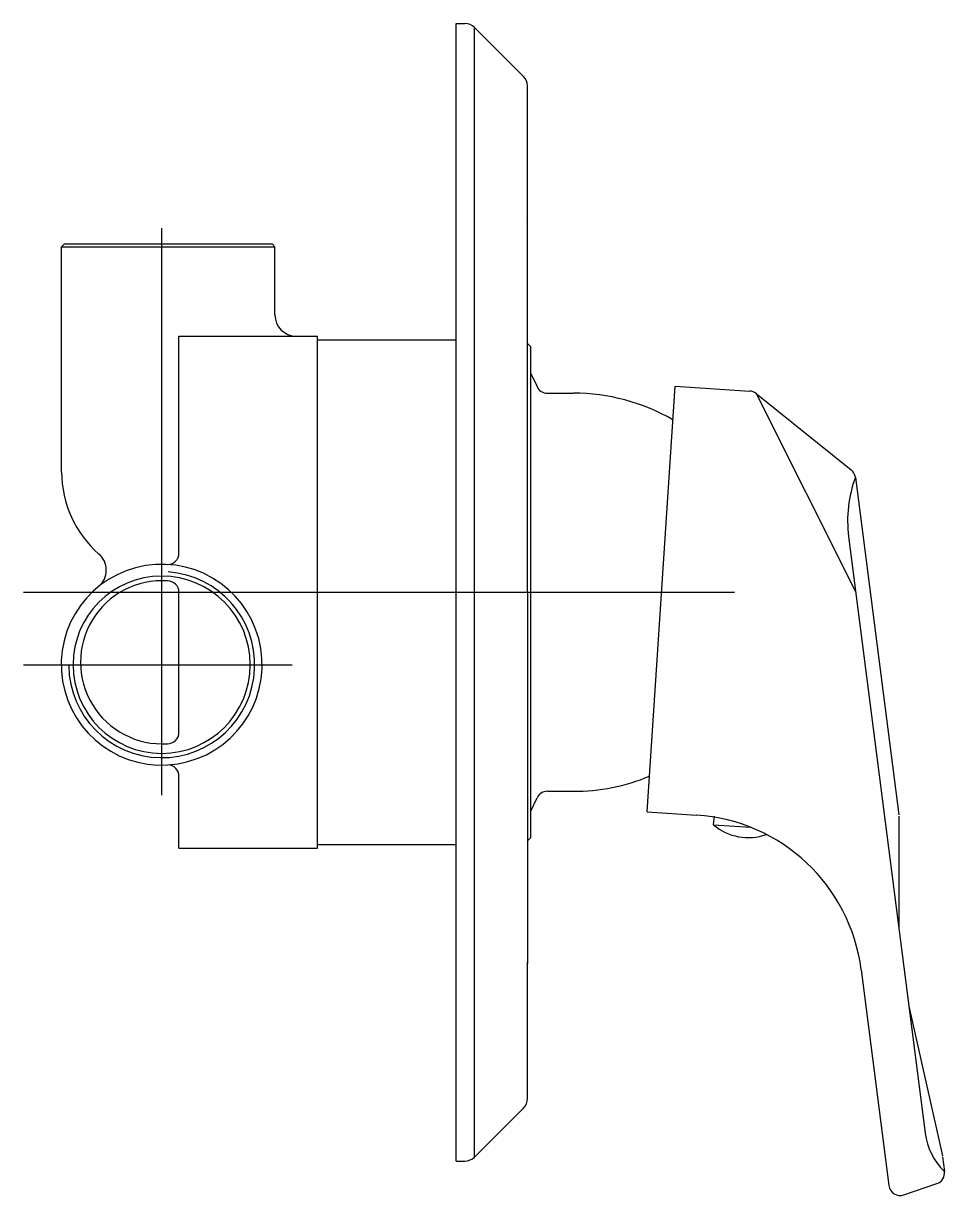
# Model space of a CAD drawing. Extents: x -0.814 to -0.685, y 491.193 to 491.357.
import ezdxf

# ---------------------------------------------------------------- set-up
doc = ezdxf.new("R2010")
doc.units = 0
doc.header["$LTSCALE"] = 0.2
doc.header["$MEASUREMENT"] = 0
doc.linetypes.add('AXES', pattern=[0.54, 0.3, -0.08, 0.08, -0.08])
doc.linetypes.add('CONTINU', pattern=[0])
doc.layers.get('0').update_dxf_attribs({"linetype": 'CONTINUOUS'})
doc.layers.add('DECA_EIXOS', color=5, linetype='AXES')

msp = doc.modelspace()

# ---------------------------------------------------------------- linework, layer by layer
at = {"linetype": 'CONTINU'}
for points in [[(-0.75317, 491.19748), (-0.75317, 491.35748)], [(-0.75317, 491.35748), (-0.75196, 491.35748)], [(-0.75062, 491.35693), (-0.74373, 491.35004)], [(-0.75062, 491.19804), (-0.75062, 491.35693)], [(-0.74317, 491.32972), (-0.74317, 491.3487)], [(-0.74318, 491.32955), (-0.74317, 491.22525)], [(-0.80867, 491.32608), (-0.80827, 491.32648)], [(-0.80867, 491.29438), (-0.80867, 491.32608)], [(-0.80867, 491.32608), (-0.77867, 491.32608)], [(-0.80827, 491.32648), (-0.77907, 491.32648)], [(-0.77907, 491.32648), (-0.77867, 491.32608)], [(-0.77867, 491.31648), (-0.77867, 491.32608)], [(-0.79217, 491.28299), (-0.79217, 491.31348)], [(-0.79217, 491.31348), (-0.77267, 491.31348)], [(-0.77267, 491.24148), (-0.77267, 491.31348)], [(-0.77267, 491.31298), (-0.75317, 491.31298)], [(-0.74318, 491.31249), (-0.74267, 491.31198)], [(-0.74267, 491.24298), (-0.74267, 491.31198)], [(-0.74267, 491.30826), (-0.74181, 491.3064)], [(-0.72633, 491.2466), (-0.72239, 491.30647)], [(-0.72239, 491.30647), (-0.71191, 491.30578)], [(-0.74036, 491.30548), (-0.7367, 491.30548)], [(-0.71102, 491.30543), (-0.69764, 491.29469)], [(-0.71102, 491.30543), (-0.69699, 491.27748)], [(-0.69705, 491.29364), (-0.69096, 491.24618)], [(-0.698, 491.28531), (-0.68723, 491.20141)], [(-0.79217, 491.25778), (-0.79217, 491.27748)], [(-0.79217, 491.24148), (-0.79217, 491.25159)], [(-0.74268, 491.24671), (-0.74181, 491.24856)], [(-0.74036, 491.24948), (-0.7367, 491.24948)], [(-0.72633, 491.2466), (-0.71938, 491.24614)], [(-0.71702, 491.24478), (-0.71686, 491.24598)], [(-0.71702, 491.24478), (-0.7118, 491.24444)], [(-0.69095, 491.24598), (-0.69093, 491.23024)], [(-0.79217, 491.24148), (-0.77267, 491.24148)], [(-0.77267, 491.24198), (-0.75317, 491.24198)], [(-0.74318, 491.24248), (-0.74267, 491.24298)], [(-0.74317, 491.20627), (-0.74317, 491.22525)], [(-0.69623, 491.22438), (-0.69233, 491.19402)], [(-0.68952, 491.21925), (-0.68481, 491.19823)], [(-0.75062, 491.19804), (-0.74373, 491.20493)], [(-0.75317, 491.19748), (-0.75196, 491.19748)], [(-0.68479, 491.19808), (-0.68452, 491.19602)], [(-0.69022, 491.19271), (-0.68559, 491.1943)]]:
    msp.add_lwpolyline(points, dxfattribs=at)
for points in [[(-0.75062, 491.35693, 0.198954), (-0.75196, 491.35748)], [(-0.74317, 491.3487, 0.199114), (-0.74373, 491.35004)], [(-0.74318, 491.32955, 0.022019), (-0.74317, 491.32972)], [(-0.77867, 491.31648, 0.414213), (-0.77567, 491.31348)], [(-0.74181, 491.3064, 0.290939), (-0.74036, 491.30548)], [(-0.71102, 491.30543, 0.153914), (-0.71191, 491.30578)], [(-0.7227, 491.30173, 0.131643), (-0.7367, 491.30548)], [(-0.80867, 491.29438, 0.216877), (-0.80342, 491.28285)], [(-0.69705, 491.29364, 0.193992), (-0.69764, 491.29469)], [(-0.69705, 491.29364, 0.120994), (-0.698, 491.28531)], [(-0.80342, 491.27832, 0.455792), (-0.80342, 491.28285)], [(-0.79379, 491.28138, 0.417362), (-0.79217, 491.28299)], [(-0.80767, 491.26714, 2.280801), (-0.79367, 491.28033)], [(-0.7946, 491.27975, 1), (-0.7946, 491.25482)], [(-0.7946, 491.25482, 1), (-0.7946, 491.27975)], [(-0.79379, 491.27908, 1.067034), (-0.79379, 491.25618)], [(-0.79217, 491.27748, 0.416808), (-0.79379, 491.27908)], [(-0.79379, 491.25618, 0.416968), (-0.79217, 491.25778)], [(-0.79217, 491.25159, 0.407295), (-0.79374, 491.25319)], [(-0.7367, 491.24948, 0.098279), (-0.726, 491.25161)], [(-0.74036, 491.24948, 0.290928), (-0.74181, 491.24856)], [(-0.69623, 491.22438, 0.358612), (-0.71938, 491.24614)], [(-0.71702, 491.24478, 0.270136), (-0.70957, 491.24342)], [(-0.74317, 491.22525, 0.02203), (-0.74318, 491.22541)], [(-0.74373, 491.20493, 0.199369), (-0.74317, 491.20627)], [(-0.68723, 491.20141, 0.175861), (-0.68452, 491.19602)], [(-0.75196, 491.19748, 0.199961), (-0.75062, 491.19804)], [(-0.68559, 491.1943, 0.355595), (-0.68452, 491.19602)], [(-0.69233, 491.19402, 0.476497), (-0.69022, 491.19271)]]:
    msp.add_lwpolyline(points, format="xyb", dxfattribs=at)
msp.add_lwpolyline([(-0.79374, 491.25319, 1), (-0.79546, 491.28139, 1)], format="xyb", close=True, dxfattribs=at)
at = {"layer": 'DECA_EIXOS'}
for points in [[(-0.7946, 491.24896), (-0.7946, 491.32867)], [(-0.81404, 491.27748), (-0.68877, 491.27748)], [(-0.81404, 491.26729), (-0.77623, 491.26729)]]:
    msp.add_lwpolyline(points, dxfattribs=at)

doc.saveas('drawing.dxf')
